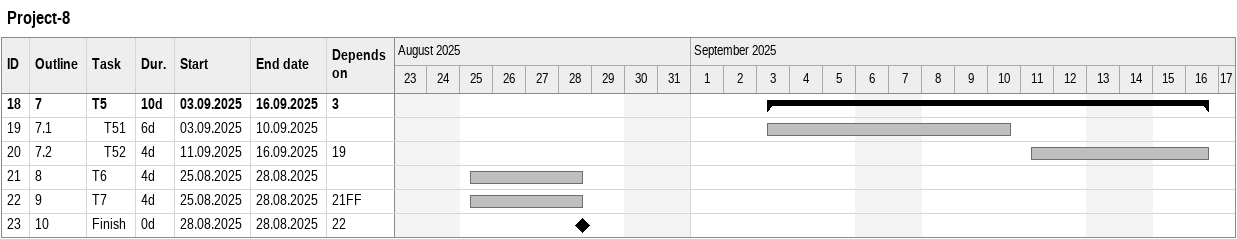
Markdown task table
Project-8

| ID | WBS | Task | Duration | Start | Finish | Predecessors |
|---|---|---|---|---|---|---|
| 18 | 7 | **T5** | 10d | 2025-09-03 | 2025-09-16 | 3 |
| 19 | 7.1 | T51 | 6d | 2025-09-03 | 2025-09-10 |  |
| 20 | 7.2 | T52 | 4d | 2025-09-11 | 2025-09-16 | 19 |
| 21 | 8 | T6 | 4d | 2025-08-25 | 2025-08-28 |  |
| 22 | 9 | T7 | 4d | 2025-08-25 | 2025-08-28 | 21FF |
| 23 | 10 | Finish | 0d | 2025-08-28 | 2025-08-28 | 22 |
